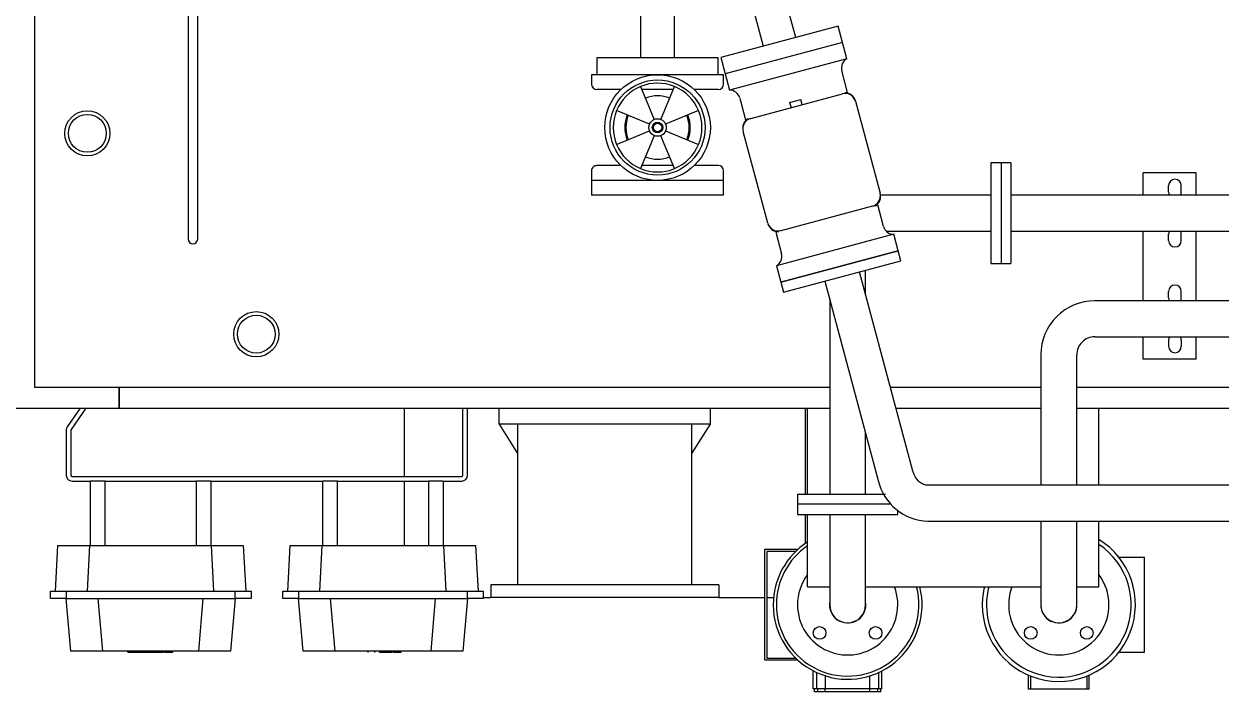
# Model space of a CAD drawing. Header units: millimetres. Extents: x 89978 to 501025, y -351975 to 835730.
# Drawn here: x 148453 to 149587, y -213115 to -212483 of the extents above; entities that cross this region are included whole.
import ezdxf

# ---------------------------------------------------------------- set-up
doc = ezdxf.new("R2010")
doc.units = ezdxf.units.MM
doc.header["$LTSCALE"] = 150
doc.layers.add('------00 Switch Gear_154kV', color=4, linetype='Continuous')

# ---------------------------------------------------------------- blocks, each defined once
blk = doc.blocks.new('X-1F-PLAN$0$top tr')
at = {"layer": '------00 Switch Gear_154kV', "linetype": 'Continuous'}
for p, q in [((323217.2, 115453.9), (323217.2, 115440.5)), ((323217.2, 115453.9), (323219.2, 115453.9)), ((323219.2, 115453.9), (323227.3, 115453.9)), ((323219.2, 115453.9), (323219.2, 115441.3)), ((323227.3, 115453.9), (323230, 115453.9)), ((323230, 115453.9), (323262.1, 115453.9)), ((323262.1, 115453.9), (323264.8, 115453.9)), ((323264.8, 115453.9), (323272.8, 115453.9)), ((323272.8, 115453.9), (323274.8, 115453.9)), ((323272.8, 115441.3), (323272.8, 115453.9)), ((323274.8, 115453.9), (323274.8, 115440.5)), ((323413.5, 115453.4), (323413.5, 115436.5)), ((323413.5, 115453.4), (323416.5, 115453.4)), ((323414.5, 115456.4), (323414.5, 115453.4)), ((323414.5, 115456.4), (323417.5, 115456.4)), ((323416.5, 115453.4), (323425, 115453.4)), ((323416.5, 115453.4), (323416.5, 115438)), ((323417.5, 115456.4), (323424.9, 115456.4)), ((323417.5, 115456.4), (323417.5, 115453.4)), ((323424.9, 115456.4), (323424.9, 115453.4)), ((323424.9, 115456.4), (323467.2, 115456.4)), ((323425, 115453.4), (323425, 115441.2)), ((323425, 115453.4), (323467.1, 115453.4)), ((323467.1, 115453.4), (323467.1, 115441.2)), ((323467.1, 115453.4), (323475.6, 115453.4)), ((323467.2, 115456.4), (323467.2, 115453.4)), ((323467.2, 115456.4), (323474.6, 115456.4)), ((323474.6, 115456.4), (323477.5, 115456.4)), ((323474.6, 115453.4), (323474.6, 115456.4)), ((323475.6, 115453.4), (323478.5, 115453.4)), ((323475.6, 115438), (323475.6, 115453.4)), ((323477.5, 115456.4), (323477.5, 115453.4)), ((323478.5, 115453.4), (323478.5, 115436.5)), ((323189.2, 115418.9), (323164.8, 115418.9)), ((323164.8, 115418.9), (323164.8, 115328.9)), ((323493.1, 115426.4), (323524.5, 115426.4)), ((323522.5, 115424.4), (323495.2, 115424.4)), ((323522.5, 115323.4), (323522.5, 115424.4)), ((323524.5, 115426.4), (323524.5, 115321.4)), ((323806, 115367.9), (323810.4, 115417.9)), ((323810.4, 115417.9), (323840.5, 115417.9)), ((323840.5, 115417.9), (323836.2, 115367.9)), ((323840.5, 115417.9), (323931.6, 115417.9)), ((323876.4, 115418.9), (323868.7, 115418.9)), ((323868.7, 115418.9), (323868.7, 115417.9)), ((323876.4, 115418.9), (323876.4, 115417.9)), ((323889.4, 115418.9), (323877.3, 115418.9)), ((323877.3, 115418.9), (323877.3, 115417.9)), ((323889.4, 115418.9), (323889.4, 115417.9)), ((323893.8, 115419.1), (323893.8, 115417.9)), ((323900.3, 115417.9), (323900.3, 115419.1)), ((323931.6, 115417.9), (323961.7, 115417.9)), ((323935.9, 115367.9), (323931.6, 115417.9)), ((323961.7, 115417.9), (323966, 115367.9)), ((324026, 115367.9), (324030.4, 115417.9)), ((324030.4, 115417.9), (324060.5, 115417.9)), ((324060.5, 115417.9), (324056.2, 115367.9)), ((324060.5, 115417.9), (324151.6, 115417.9)), ((324093, 115418.9), (324084.9, 115418.9)), ((324084.9, 115418.9), (324084.9, 115417.9)), ((324093, 115418.9), (324093, 115417.9)), ((324106.6, 115418.9), (324093.9, 115418.9)), ((324093.9, 115418.9), (324093.9, 115417.9)), ((324106.6, 115418.9), (324106.6, 115417.9)), ((324110.7, 115418.9), (324106.9, 115418.9)), ((324106.9, 115418.9), (324106.9, 115417.9)), ((324112.9, 115418.9), (324110.7, 115418.9)), ((324110.7, 115418.9), (324110.7, 115417.9)), ((324115.3, 115418.9), (324112.9, 115418.9)), ((324112.9, 115418.9), (324112.9, 115417.9)), ((324119, 115418.9), (324115.3, 115418.9)), ((324115.3, 115418.9), (324115.3, 115417.9)), ((324121.5, 115418.9), (324119, 115418.9)), ((324119, 115418.9), (324119, 115417.9)), ((324123.6, 115418.9), (324121.5, 115418.9)), ((324121.5, 115418.9), (324121.5, 115417.9)), ((324127.5, 115418.9), (324123.6, 115418.9)), ((324123.6, 115418.9), (324123.6, 115417.9)), ((324127.5, 115418.9), (324127.5, 115417.9)), ((324151.6, 115417.9), (324181.7, 115417.9)), ((324155.9, 115367.9), (324151.6, 115417.9)), ((324181.7, 115417.9), (324186, 115367.9)), ((323229, 115373.9), (323229, 115339.9)), ((323263, 115339.9), (323263, 115373.9)), ((323429, 115373.9), (323429, 115339.9)), ((323463, 115339.9), (323463, 115373.9)), ((323522.5, 115366.9), (323516.2, 115366.9)), ((323568, 115366.9), (323524.5, 115366.9)), ((323568, 115366.9), (323784, 115366.9)), ((323568, 115354.9), (323568, 115366.9)), ((323791, 115366.9), (323784, 115366.9)), ((323784, 115354.9), (323784, 115366.9)), ((323791, 115360.9), (323791, 115367.9)), ((323791, 115367.9), (323806, 115367.9)), ((323806, 115360.9), (323791, 115360.9)), ((323798.3, 115317.9), (323796, 115360.9)), ((323966, 115367.9), (323806, 115367.9)), ((323806, 115367.9), (323806, 115360.9)), ((323966, 115360.9), (323806, 115360.9)), ((323826.1, 115360.9), (323828.3, 115317.9)), ((323943.8, 115317.9), (323946, 115360.9)), ((323966, 115367.9), (323981, 115367.9)), ((323966, 115360.9), (323966, 115367.9)), ((323981, 115360.9), (323966, 115360.9)), ((323976, 115360.9), (323973.8, 115317.9)), ((323981, 115367.9), (323981, 115360.9)), ((324011, 115360.9), (324011, 115367.9)), ((324011, 115367.9), (324026, 115367.9)), ((324026, 115360.9), (324011, 115360.9)), ((324018.3, 115317.9), (324016, 115360.9)), ((324186, 115367.9), (324026, 115367.9)), ((324026, 115367.9), (324026, 115360.9)), ((324186, 115360.9), (324026, 115360.9)), ((324046.1, 115360.9), (324048.3, 115317.9)), ((324163.8, 115317.9), (324166, 115360.9)), ((324186, 115367.9), (324201, 115367.9)), ((324186, 115360.9), (324186, 115367.9)), ((324201, 115360.9), (324186, 115360.9)), ((324196, 115360.9), (324193.8, 115317.9)), ((324201, 115367.9), (324201, 115360.9)), ((323229, 115356.9), (323208, 115356.9)), ((323208, 115356.9), (323208, 115349.9)), ((323208, 115349.9), (323208, 115294.9)), ((323429, 115356.9), (323263, 115356.9)), ((323484, 115356.9), (323463, 115356.9)), ((323484, 115356.9), (323484, 115349.9)), ((323484, 115349.9), (323484, 115288.4)), ((323568, 115354.9), (323784, 115354.9)), ((323593.4, 115354.9), (323593.4, 115202.9)), ((323758.6, 115202.9), (323758.6, 115354.9)), ((323229, 115339.9), (323229, 115294.9)), ((323263, 115294.9), (323263, 115339.9)), ((323429, 115339.9), (323429, 115288.4)), ((323463, 115288.4), (323463, 115339.9)), ((323189.2, 115328.9), (323164.8, 115328.9)), ((323486, 115315.9), (323486, 115288.4)), ((323524.5, 115321.4), (323493.1, 115321.4)), ((323495.2, 115323.4), (323522.5, 115323.4)), ((323828.3, 115317.9), (323798.3, 115317.9)), ((323943.8, 115317.9), (323828.3, 115317.9)), ((323829, 115256.9), (323829, 115317.9)), ((323843, 115256.9), (323843, 115317.9)), ((323866, 115256.9), (323866, 115317.9)), ((323929, 115317.9), (323929, 115256.9)), ((323943, 115317.9), (323943, 115256.9)), ((323973.8, 115317.9), (323943.8, 115317.9)), ((324048.3, 115317.9), (324018.3, 115317.9)), ((324163.8, 115317.9), (324048.3, 115317.9)), ((324049, 115256.9), (324049, 115317.9)), ((324063, 115256.9), (324063, 115317.9)), ((324149, 115317.9), (324149, 115256.9)), ((324163, 115317.9), (324163, 115256.9)), ((324193.8, 115317.9), (324163.8, 115317.9)), ((323370.1, 115294.9), (323021, 115294.9)), ((323493.5, 115288.4), (323398.5, 115288.4)), ((323398.5, 115288.4), (323398.5, 115284.3)), ((323493.5, 115278.4), (323493.5, 115288.4)), ((323493.5, 115278.4), (323404.7, 115278.4)), ((323493.5, 115278.4), (323404.7, 115278.4)), ((323493.5, 115269.4), (323493.5, 115278.4)), ((323021, 115260.9), (323370.1, 115260.9)), ((323208, 115260.9), (323208, 115187.9)), ((323229, 115260.9), (323229, 115137.4)), ((323263, 115137.4), (323263, 115260.9)), ((323493.5, 115269.4), (323410.3, 115269.4)), ((323429, 115269.4), (323429, 115211.3)), ((323463, 115084.5), (323463, 115269.4)), ((323484, 115269.4), (323484, 115187.9)), ((323486, 115269.4), (323486, 115187.9)), ((323384.2, 115247.4), (323434.7, 115059)), ((323467.5, 115067.8), (323417, 115256.2)), ((323806, 115251.4), (323806, 115187.9)), ((323810.5, 115251.4), (323810.5, 115187.9)), ((323829, 115256.9), (323811.5, 115256.9)), ((324180.5, 115252.4), (323811.5, 115252.4)), ((323829, 115256.9), (323843, 115256.9)), ((323929, 115256.9), (323843, 115256.9)), ((323866, 115187.9), (323866, 115252.4)), ((323929, 115256.9), (323943, 115256.9)), ((324049, 115256.9), (323943, 115256.9)), ((324049, 115256.9), (324063, 115256.9)), ((324149, 115256.9), (324063, 115256.9)), ((324149, 115256.9), (324163, 115256.9)), ((324180.5, 115256.9), (324163, 115256.9)), ((324181.5, 115208.7), (324181.5, 115251.4)), ((324186, 115208.7), (324186, 115251.4)), ((323593.4, 115230.8), (323576, 115202.9)), ((323776, 115202.9), (323758.6, 115230.8)), ((323576, 115202.9), (323576, 115187.9)), ((323576, 115202.9), (323776, 115202.9)), ((323776, 115202.9), (323776, 115187.9)), ((324167.3, 115187.9), (324181.4, 115208.1)), ((324172.7, 115187.9), (324185.1, 115205.5)), ((323229, 115187.9), (322753.4, 115187.9)), ((323400.1, 115187.9), (323263, 115187.9)), ((324136, 115187.9), (323463, 115187.9)), ((324136, 115167.9), (324136, 115187.9)), ((324236, 115187.9), (324136, 115187.9)), ((324136, 115187.9), (324136, 115167.9)), ((323229, 115167.9), (322753.4, 115167.9)), ((323405.5, 115167.9), (323263, 115167.9)), ((324216, 115167.9), (323463, 115167.9)), ((324216, 113327.9), (324216, 115167.9)), ((323116, 115141.4), (323159, 115141.4)), ((323116, 115141.4), (323116, 115120.4)), ((323159, 115141.4), (323166, 115141.4)), ((323166, 115141.4), (323166, 115120.4)), ((323130, 115123.4), (323130, 115129.4)), ((323142, 115123.4), (323142, 115129.4)), ((323212, 115120.4), (322753.4, 115120.4)), ((322645.5, 115086.4), (323212, 115086.4)), ((323116, 115086.4), (323116, 115020.4)), ((323130, 115083.4), (323130, 115077.4)), ((323142, 115083.4), (323142, 115077.4)), ((323166, 115086.4), (323166, 115020.4)), ((323506.6, 115078.3), (323395.5, 115048.5)), ((323429, 115080), (323429, 115057.5)), ((323509.2, 115068.6), (323506.6, 115078.3)), ((323398.1, 115038.9), (323509.2, 115068.6)), ((323509.2, 115068.6), (323398.1, 115038.9)), ((323513.4, 115053.2), (323509.2, 115068.6)), ((323291.5, 114955.9), (323291.5, 115050.9)), ((323300.5, 115050.9), (323291.5, 115050.9)), ((323300.5, 114955.9), (323300.5, 115050.9)), ((323300.5, 114955.9), (323300.5, 115050.9)), ((323310.5, 115050.9), (323300.5, 115050.9)), ((323310.5, 114955.9), (323310.5, 115050.9)), ((323395.5, 115048.5), (323398.1, 115038.9)), ((323402.3, 115023.4), (323513.4, 115053.2)), ((323398.1, 115038.9), (323402.3, 115023.4)), ((323514.1, 115021.3), (323508.6, 115041.9)), ((323130, 115029.4), (323130, 115023.4)), ((323142, 115029.4), (323142, 115023.4)), ((323511.3, 115020.6), (323514.1, 115021.3)), ((324061.5, 115027.9), (324061.5, 115018.9)), ((324070.5, 115018.9), (324070.5, 115027.9)), ((323291.5, 115020.4), (322575.4, 115020.4)), ((323409.5, 115020.4), (323310.5, 115020.4)), ((323412, 115016), (323417.5, 114995.4)), ((323422.4, 114996.7), (323509.3, 115020)), ((323521.6, 115012.9), (323544.8, 114926)), ((324061.5, 115018.9), (324061.5, 113836.9)), ((324070.5, 113836.9), (324070.5, 115018.9)), ((323422.4, 114996.7), (323419.1, 114995.8)), ((322575.4, 114986.4), (323291.5, 114986.4)), ((323116, 114986.4), (323116, 114965.4)), ((323130, 114983.4), (323130, 114977.4)), ((323142, 114983.4), (323142, 114977.4)), ((323166, 114986.4), (323166, 114965.4)), ((323310.5, 114986.4), (323412, 114986.4)), ((323438.6, 114897.5), (323415.3, 114984.5)), ((323563.5, 114986.4), (323688.5, 114986.4)), ((323563.5, 114986.4), (323563.5, 114972.4)), ((323688.5, 114972.4), (323688.5, 114986.4)), ((323116, 114965.4), (323159, 114965.4)), ((323159, 114965.4), (323166, 114965.4)), ((323563.5, 114972.4), (323688.5, 114972.4)), ((323563.5, 114972.4), (323688.5, 114972.4)), ((323563.5, 114972.4), (323563.5, 114963.4)), ((323688.5, 114963.4), (323688.5, 114972.4)), ((323291.5, 114955.9), (323300.5, 114955.9)), ((323300.5, 114955.9), (323310.5, 114955.9)), ((323568.5, 114958.4), (323591.3, 114958.4)), ((323610, 114961.3), (323622.9, 114930.1)), ((323611.1, 114958.4), (323641, 114958.4)), ((323629.2, 114930.1), (323642.1, 114961.3)), ((323660.7, 114958.4), (323683.5, 114958.4)), ((323618.4, 114925.6), (323587.2, 114938.5)), ((323664.8, 114938.5), (323633.7, 114925.6)), ((323587.2, 114906.4), (323618.4, 114919.3)), ((323633.7, 114919.3), (323664.8, 114906.4)), ((323537.8, 114913.8), (323450.8, 114890.5)), ((323541, 114914.6), (323537.8, 114913.8)), ((323548.1, 114894.5), (323542.6, 114915)), ((323622.9, 114914.8), (323610, 114883.6)), ((323642.1, 114883.6), (323629.2, 114914.8)), ((323489, 114900.7), (323490.3, 114895.9)), ((323500.9, 114898.7), (323490.3, 114895.9)), ((323500.9, 114898.7), (323499.6, 114903.5)), ((323446, 114889.2), (323448.8, 114889.9)), ((323446, 114889.2), (323451.5, 114868.6)), ((323446.8, 114857.3), (323557.9, 114887)), ((323562, 114871.6), (323557.9, 114887)), ((323568.5, 114886.4), (323591.3, 114886.4)), ((323611.1, 114886.4), (323641, 114886.4)), ((323660.7, 114886.4), (323683.5, 114886.4)), ((323563.5, 114881.4), (323563.5, 114872.4)), ((323688.5, 114872.4), (323688.5, 114881.4)), ((323450.9, 114841.8), (323562, 114871.6)), ((323450.9, 114841.8), (323562, 114871.6)), ((323566.2, 114856.1), (323562, 114871.6)), ((323563.5, 114872.4), (323688.5, 114872.4)), ((323568.5, 114872.4), (323568.5, 114856.4)), ((323683.5, 114856.4), (323683.5, 114872.4)), ((323446.8, 114857.3), (323450.9, 114841.8)), ((323455.1, 114826.4), (323566.2, 114856.1)), ((323568.5, 114856.4), (323683.5, 114856.4)), ((323610, 114856.4), (323610, 114767.4)), ((323642, 114767.4), (323642, 114856.4)), ((323450.9, 114841.8), (323455.1, 114826.4)), ((323549.1, 114759.4), (323526.1, 114845.4)), ((323495.2, 114837.1), (323518.2, 114751.1))]:
    blk.add_line(p, q, dxfattribs=at)
for centre, radius in [((323219.5, 115400.5), 6), ((323272.6, 115400.5), 6), ((323419.5, 115400.5), 6), ((323472.6, 115400.5), 6), ((324006, 115117.9), 21.4), ((324006, 115117.9), 17.9), ((323626, 114922.4), 50), ((323626, 114922.4), 45), ((324166, 114927.9), 21.4), ((324166, 114927.9), 17.9), ((323626, 114922.4), 8.25), ((323626, 114922.4), 5), ((323626, 114922.4), 4)]:
    blk.add_circle(centre, radius, dxfattribs=at)
for centre, radius, start, end in [((323246, 115373.9), 72.5, 0, 238.3898), ((323246, 115373.9), 68.5, 0, 236.3069), ((323446, 115373.9), 70.5, 0, 193.9535), ((323446, 115373.9), 67.5, 0, 194.5871), ((323246, 115373.9), 47.5, 0, 216.8699), ((323446, 115373.9), 47.5, 0, 200.971), ((323246, 115373.9), 17.2, 0, 189.7665), ((323246, 115373.9), 17, 0, 180), ((323446, 115373.9), 17.2, 0, 189.7665), ((323446, 115373.9), 17, 0, 180), ((323246, 115373.9), 17.2, 350.2335, 0), ((323246, 115373.9), 47.5, 339.029, 0), ((323246, 115373.9), 68.5, 345.6304, 0), ((323246, 115373.9), 72.5, 346.4389, 0), ((323446, 115373.9), 17.2, 350.2335, 0), ((323446, 115373.9), 67.5, 304.261, 0), ((323446, 115373.9), 70.5, 302.6161, 0), ((323446, 115373.9), 47.5, 323.1301, 0), ((323368.2, 115244.9), 50.1, 13.0892, 87.8353), ((323811.5, 115251.4), 5.5, 90, 180), ((323811.5, 115251.4), 1, 90, 180), ((324180.5, 115251.4), 5.5, 0, 90), ((324180.5, 115251.4), 1, 0, 90), ((324180.5, 115208.7), 1, 325.008, 0), ((324180.5, 115208.7), 5.5, 325.008, 0), ((323136, 115129.4), 6, 0, 180), ((323212, 115137.4), 17, 270, 0), ((323212, 115137.4), 51, 270, 0), ((323136, 115123.4), 6, 180, 210), ((323136, 115123.4), 6, 330, 0), ((323136, 115083.4), 6, 150, 180), ((323136, 115077.4), 6, 180, 0), ((323136, 115083.4), 6, 0, 30), ((323518.3, 115044.5), 10, 119.4775, 195), ((323136, 115029.4), 6, 0, 180), ((324066, 115027.9), 4.5, 0, 180), ((323136, 115023.4), 6, 180, 210), ((323136, 115023.4), 6, 330, 0), ((323402.4, 115013.4), 10, 15, 90.5225), ((323511.9, 115010.3), 10, 15, 105), ((323412, 115037.4), 51, 270, 273.8055), ((323425, 114987.1), 10, 105, 195), ((323136, 114983.4), 6, 150, 180), ((323136, 114977.4), 6, 180, 0), ((323136, 114983.4), 6, 0, 30), ((323626, 114922.4), 42, 67.5, 112.5), ((323568.5, 114963.4), 5, 180, 270), ((323626, 114922.4), 42, 112.5, 157.5), ((323626, 114922.4), 42, 22.5, 67.5), ((323683.5, 114963.4), 5, 270, 0), ((323626, 114922.4), 30, 67.5, 112.5), ((323626, 114922.4), 42, 157.5, 202.5), ((323626, 114922.4), 31, 157.5, 202.5), ((323626, 114922.4), 30, 157.5, 202.5), ((323626, 114922.4), 30, 0, 22.5), ((323626, 114922.4), 31, 337.5, 22.5), ((323626, 114922.4), 42, 337.5, 22.5), ((323535.2, 114923.4), 10, 285, 15), ((323626, 114922.4), 30, 337.5, 0), ((323448.3, 114900.1), 10, 195, 285), ((323626, 114922.4), 42, 202.5, 247.5), ((323626, 114922.4), 42, 292.5, 337.5), ((323557.8, 114897), 10, 195, 270.5225), ((323568.5, 114881.4), 5, 90, 180), ((323626, 114922.4), 30, 247.5, 292.5), ((323683.5, 114881.4), 5, 0, 90), ((323626, 114922.4), 42, 247.5, 292.5), ((323441.9, 114866), 10, 299.4775, 15)]:
    blk.add_arc(centre, radius, start, end, dxfattribs=at)
for centre, major_axis, ratio, start_param, end_param in [((323511.7, 115011), (-9.66, -2.59), 0.995599, 3.119315, 4.458919), ((323511.8, 115010.6), (-9.66, -2.59), 0.997027, 3.123139, 3.218156), ((323424.8, 114987.7), (9.66, 2.59), 0.995599, 1.819177, 3.174983), ((323424.9, 114987.3), (9.66, 2.59), 0.997027, 3.065029, 3.160047), ((323535.4, 114922.8), (-9.66, -2.59), 0.995599, 1.819177, 3.174549), ((323448.3, 114899.9), (9.66, 2.59), 0.997027, 3.123139, 3.218156), ((323448.4, 114899.5), (9.66, 2.59), 0.995599, 3.129151, 4.458919)]:
    blk.add_ellipse(centre, major_axis=major_axis, ratio=ratio, start_param=start_param, end_param=end_param, dxfattribs=at)
blk.add_open_spline([(323370.1, 115260.9), (323370.8, 115260.9), (323372.5, 115260.8), (323376.1, 115259.4), (323380.1, 115255.9), (323382.9, 115251.4), (323383.8, 115248.6), (323384.2, 115247.4)], degree=3, knots=[0, 0, 0, 0, 0.135457, 0.401611, 0.630831, 0.871948, 1, 1, 1, 1], dxfattribs=at)

msp = doc.modelspace()

# ---------------------------------------------------------------- block references
at = {"layer": '------00 Switch Gear_154kV', "color": 4, "rotation": 180}
msp.add_blockref('X-1F-PLAN$0$top tr', (472679.1, -97658.1), dxfattribs=at)
msp.add_blockref('X-1F-PLAN$0$top tr', (472679.1, -97658.1), dxfattribs=at)

doc.saveas('drawing.dxf')
